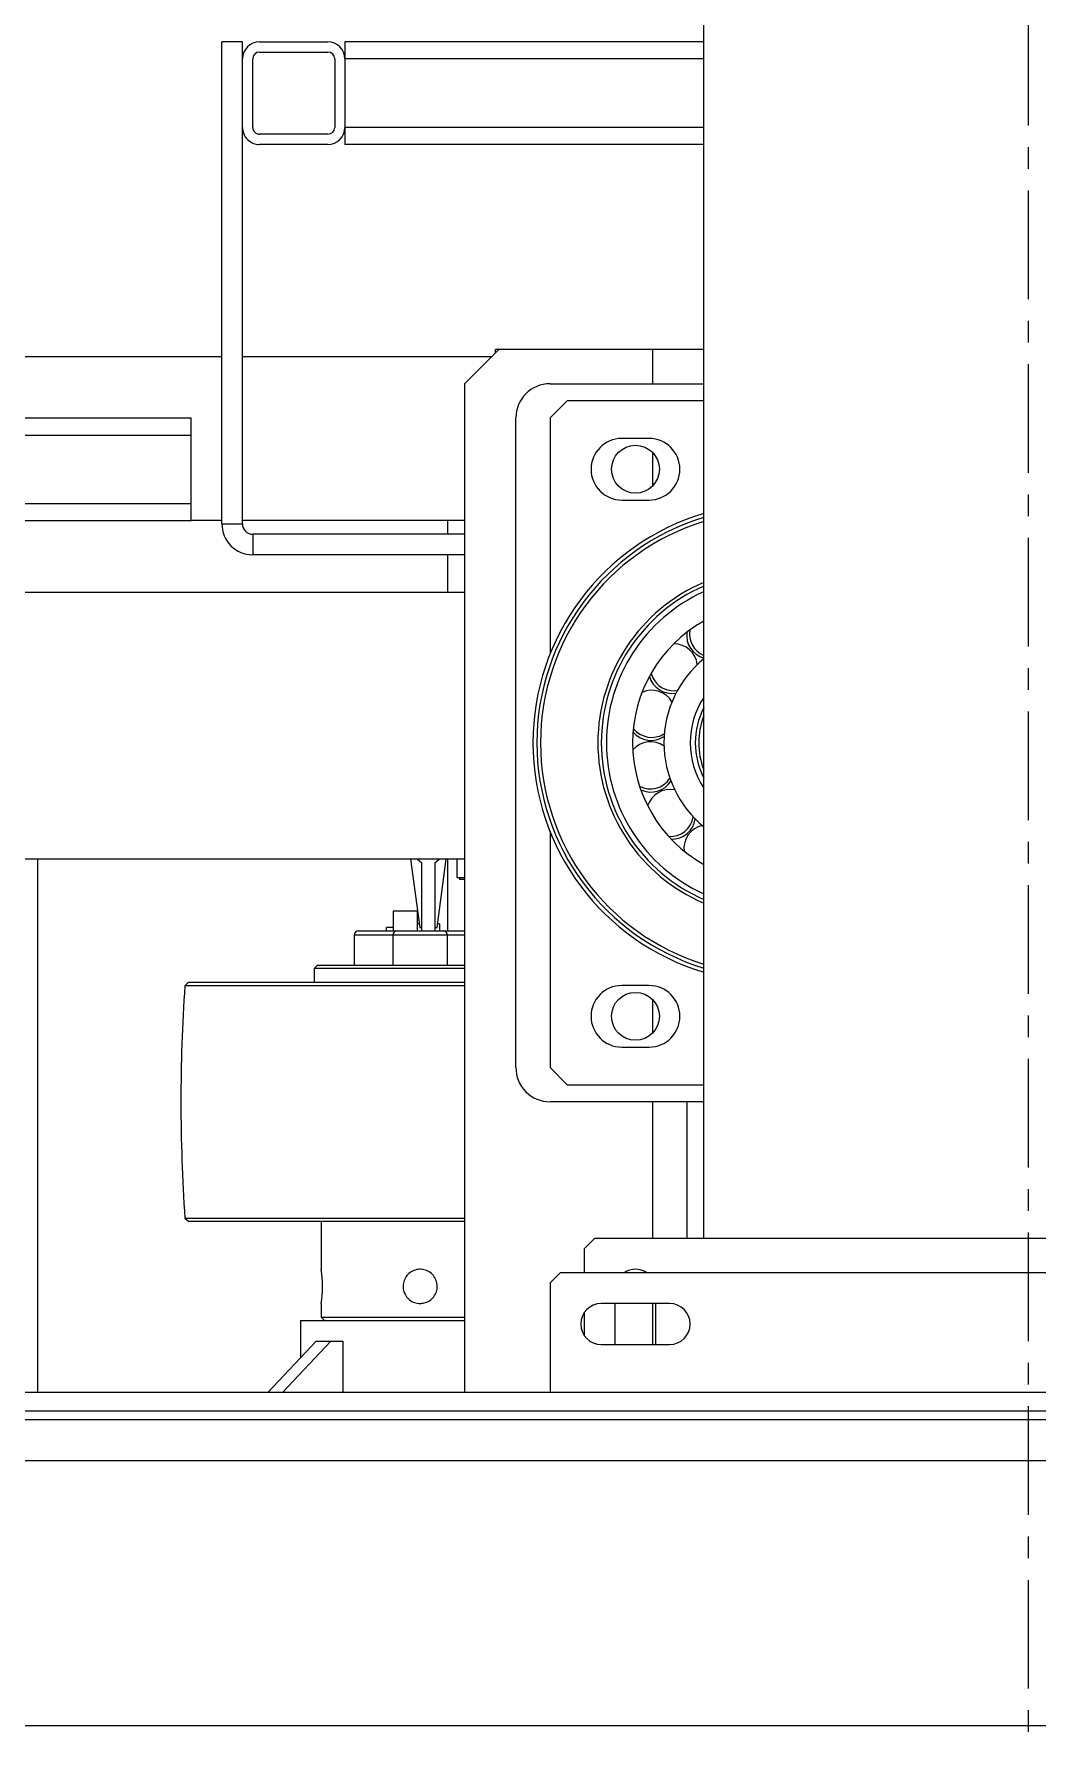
# Model space of a CAD drawing. Header units: millimetres. Extents: x 6622 to 532820, y 3370 to 359312.
# Drawn here: x 459009 to 459302.5, y 313240.7 to 313737.3 of the extents above; entities that cross this region are included whole.
import ezdxf

# ---------------------------------------------------------------- set-up
doc = ezdxf.new("R2010")
doc.units = ezdxf.units.MM
doc.linetypes.add('CENTER', pattern=[50.8, 31.75, -6.35, 6.35, -6.35])

# ---------------------------------------------------------------- blocks, each defined once
blk = doc.blocks.new('A$C6F3A12F4')
at = {"color": 2, "linetype": 'Continuous', "lineweight": 25}
for p, q in [((1285.2, 2635), (1285.2, 1065)), ((1290.6, 1065), (1290.6, 2635)), ((1293.2, 2635), (1293.2, 1065)), ((1305.2, 2614), (1305.2, 1085.91)), ((1382.6, 1085.91), (1382.6, 2614)), ((1250.2, 1897), (1250.2, 1713)), ((1240.2, 1887), (1240.2, 1723)), ((1240.2, 1755), (740.2, 1755)), ((890.2, 1755), (890.2, 1650)), ((895.2, 1755), (895.2, 1650)), ((915.2, 1755), (915.2, 1650)), ((920.2, 1755), (920.2, 1650)), ((980.2, 1755), (980.2, 1750)), ((990.2, 1710), (990.2, 1755)), ((995.2, 1755), (995.2, 1715)), ((1195.2, 1715), (1195.2, 1755)), ((1200.2, 1755), (1200.2, 1710)), ((980.2, 1750), (980.2, 1740)), ((1200.2, 1750), (1240.2, 1750)), ((1259.2, 1745), (1259.2, 1725)), ((1271.2, 1725), (1271.2, 1745)), ((980.2, 1740), (980.2, 1695)), ((980.2, 1740), (990.2, 1740)), ((1006.2, 1739), (1006.2, 1731)), ((1010.3, 1740), (1020.1, 1740)), ((1024.2, 1731), (1024.2, 1739)), ((1166.2, 1739), (1166.2, 1731)), ((1170.3, 1740), (1180.1, 1740)), ((1184.2, 1731), (1184.2, 1739)), ((1200.2, 1740), (1240.2, 1740)), ((1271.2, 1741), (1259.2, 1741)), ((1259.2, 1740), (1271.2, 1740)), ((1259.2, 1729), (1271.2, 1729)), ((1240.2, 1723), (1243.2, 1720)), ((1243.2, 1720), (1250.2, 1720)), ((1261.88, 1720), (1268.52, 1720)), ((995.2, 1715), (1000.2, 1710)), ((1190.2, 1710), (1195.2, 1715)), ((1000.2, 1710), (1069.22, 1710)), ((1121.18, 1710), (1190.2, 1710)), ((1250.2, 1713), (1253.2, 1710)), ((1253.2, 1710), (1285.2, 1710)), ((1190.2, 1700), (1000.2, 1700)), ((980.2, 1695), (980.2, 1694)), ((980.2, 1695), (990.2, 1685)), ((981.2, 1694), (980.2, 1694)), ((982.2, 1620), (982.2, 1693)), ((990.2, 1685), (1285.2, 1685)), ((1030.2, 1685), (1030.2, 1620)), ((1034.2, 1685), (1034.2, 1623)), ((1040.2, 1685), (1040.2, 1623)), ((1051.2, 1685), (1051.2, 1481)), ((1129.2, 1685), (1129.2, 1481)), ((1134.65, 1682.8), (1134.65, 1685)), ((1135.2, 1685), (1135.2, 1683.5)), ((1150.2, 1678.75), (1150.2, 1685)), ((1151.45, 1685), (1151.45, 1680)), ((1160.2, 1642), (1160.2, 1685)), ((1161.2, 1685), (1161.2, 1641)), ((1165.2, 1604.23), (1165.2, 1685)), ((1166.27, 1685), (1166.27, 1603.15)), ((1234.2, 1603.16), (1234.2, 1685)), ((1235.2, 1685), (1235.2, 1604.3)), ((1263.2, 1643), (1263.2, 1685)), ((1264.2, 1637), (1264.2, 1685)), ((1030.2, 1680), (1034.2, 1680)), ((1040.2, 1680), (1051.2, 1680)), ((1134.65, 1682.8), (1129.2, 1682.8)), ((1129.2, 1680), (1150.2, 1680)), ((1149.18, 1676.94), (1129.2, 1679.63)), ((1134.65, 1683.5), (1135.2, 1683.5)), ((1150.2, 1665.25), (1150.2, 1678.75)), ((1160.2, 1680), (1151.45, 1680)), ((1151.45, 1680), (1151.45, 1664)), ((1130.2, 1676.4), (1129.2, 1677.57)), ((1150.2, 1676.4), (1130.2, 1676.4)), ((1148.2, 1677.7), (1148.2, 1677.07)), ((1148.2, 1677.7), (1150.2, 1677.7)), ((1149.18, 1676.4), (1149.18, 1676.94)), ((1129.2, 1671.23), (1130.2, 1672.4)), ((1129.2, 1669.17), (1149.18, 1671.86)), ((1130.2, 1672.4), (1150.2, 1672.4)), ((1144.45, 1671.1), (1144.45, 1664.1)), ((1144.45, 1671.1), (1150.2, 1671.1)), ((1148.2, 1671.73), (1148.2, 1671.1)), ((1149.18, 1671.86), (1149.18, 1672.4)), ((1144.45, 1664.1), (1150.2, 1664.1)), ((1149.2, 1664.1), (1149.2, 1662.2)), ((1150.2, 1653.99), (1150.2, 1665.25)), ((1151.45, 1664), (1160.2, 1664)), ((1151.45, 1664), (1151.45, 1652.74)), ((1150.2, 1662.2), (1149.2, 1662.2)), ((890.2, 1650), (895.2, 1650)), ((895.2, 1650), (915.2, 1650)), ((915.2, 1650), (920.2, 1650)), ((1151.45, 1652.74), (1160.2, 1652.74)), ((1270.2, 1645.84), (1270.2, 1649.37)), ((1270.2, 1649.37), (1285.2, 1649.37)), ((890.2, 1625), (890.2, 1645)), ((893.2, 1625), (893.2, 1645)), ((895.2, 1647), (915.2, 1647)), ((917.2, 1645), (917.2, 1625)), ((920.2, 1645), (920.2, 1625)), ((1263.2, 1643), (1264.2, 1644)), ((1285.2, 1631.69), (1270.2, 1645.84)), ((1270.2, 1641.59), (1270.2, 1645.84)), ((1160.2, 1642), (1161.2, 1641)), ((1161.2, 1641), (1165.2, 1641)), ((1235.2, 1643), (1249.26, 1643)), ((1259.2, 1643), (1263.2, 1643)), ((1285.2, 1627.45), (1270.2, 1641.59)), ((1264.2, 1637), (1275.07, 1637)), ((890.2, 1620), (890.2, 1614)), ((895.2, 1620), (890.2, 1620)), ((915.2, 1623), (895.2, 1623)), ((915.2, 1620), (895.2, 1620)), ((1031.2, 1620), (915.2, 1620)), ((1031.2, 1614), (1031.2, 1620)), ((1034.2, 1623), (1040.2, 1623)), ((1031.2, 1614), (890.2, 1614)), ((982.2, 1428), (982.2, 1614)), ((1030.2, 1614), (1030.2, 1605)), ((1000.2, 1415), (1000.2, 1605)), ((1005.2, 1605), (1000.2, 1605)), ((1005.2, 1385), (1005.2, 1605)), ((1025.2, 1605), (1005.2, 1605)), ((1025.2, 1385), (1025.2, 1605)), ((1030.2, 1605), (1025.2, 1605)), ((1030.2, 1385), (1030.2, 1605)), ((1165.2, 1604.23), (1166.27, 1603.15)), ((1234.2, 1603.16), (1235.2, 1604.3)), ((1129.2, 1560), (1285.2, 1560))]:
    blk.add_line(p, q, dxfattribs=at)
for centre in [(1015.2, 1735), (1175.2, 1735)]:
    blk.add_circle(centre, 7, dxfattribs=at)
for centre, radius, start, end in [((1095.2, 1775), 70, 196.6015, 343.3985), ((1095.2, 1775), 68.85, 196.8877, 270), ((1095.2, 1775), 67.77, 197.1636, 342.8364), ((1095.2, 1775), 51, 203.0888, 336.9112), ((1095.2, 1775), 50, 203.5782, 336.4218), ((1095.2, 1775), 48.5, 204.3539, 335.6461), ((1095.2, 1775), 40.83, 209.3272, 330.6728), ((1063.34, 1757.71), 6.88, 260.6136, 336.8071), ((1063.81, 1756.88), 6.88, 262.1218, 344.1734), ((1095.2, 1775), 31.67, 219.1667, 320.8333), ((1095.2, 1775), 24, 236.4427, 303.5573), ((1095.2, 1775), 22.5, 242.734, 297.266), ((1095.2, 1775), 21.5, 248.4711, 291.5289), ((1095.2, 1775), 68.85, 270, 343.1123), ((1126.11, 1756.06), 6.88, 192.4911, 276.37), ((1073.13, 1746.24), 6.88, 96.4911, 180.37), ((1115.73, 1745.12), 6.88, 356.6136, 80.4925), ((1116.51, 1745.67), 6.88, 358.1218, 82.0007), ((1265.2, 1745), 6, 0, 180), ((1015.2, 1739), 9, 0, 180), ((1073.89, 1745.67), 6.87, 286.1218, 10.0007), ((1073.13, 1746.24), 6.88, 304.4918, 8.4925), ((1086.73, 1739.75), 6.88, 120.4911, 204.37), ((1086.73, 1739.75), 6.88, 308.6136, 32.4925), ((1087.66, 1739.54), 6.87, 310.1218, 34.0007), ((1101.8, 1739.36), 6.88, 144.4911, 228.37), ((1101.8, 1739.36), 6.88, 332.6136, 56.4925), ((1102.74, 1739.54), 6.88, 334.1218, 58.0007), ((1115.73, 1745.12), 6.88, 168.4911, 252.37), ((1175.2, 1739), 9, 0, 180), ((1073.13, 1746.24), 6.87, 284.6136, 304.4918), ((1255.2, 1735), 6, 146.4427, 213.5573), ((1015.2, 1731), 9, 180, 0), ((1175.2, 1731), 9, 180, 0), ((1265.2, 1725), 6, 180, 0), ((1000.2, 1710), 10, 180, 270), ((1190.2, 1710), 10, 270, 0), ((1151.45, 1678.75), 1.25, 90, 180), ((1151.45, 1665.25), 1.25, 180, 270), ((1151.45, 1653.99), 1.25, 180, 270), ((895.2, 1645), 5, 90, 180), ((915.2, 1645), 5, 0, 90), ((895.2, 1645), 2, 90, 180), ((915.2, 1645), 2, 0, 90), ((1254.2, 1614.23), 29.2, 80.1415, 99.7317), ((895.2, 1625), 5, 180, 270), ((895.2, 1625), 2, 180, 270), ((915.2, 1625), 5, 270, 0), ((915.2, 1625), 2, 270, 0), ((1031.2, 1623), 9, 270, 0), ((1031.2, 1623), 3, 270, 0), ((1200.2, 2102), 500, 266.1094, 273.8995)]:
    blk.add_arc(centre, radius, start, end, dxfattribs=at)
blk.add_open_spline([(1259.2, 1672), (1259.15, 1671.44), (1259.04, 1670.33), (1258.19, 1668.84), (1256.93, 1667.7), (1255.35, 1667.04), (1253.65, 1666.94), (1252.02, 1667.4), (1250.63, 1668.36), (1249.63, 1669.74), (1249.14, 1671.38), (1249.22, 1673.08), (1249.85, 1674.65), (1250.97, 1675.94), (1252.45, 1676.79), (1254.13, 1677.09), (1255.81, 1676.83), (1257.3, 1676.04), (1258.45, 1674.8), (1259.1, 1673.37), (1259.17, 1672.4), (1259.2, 1672)], degree=3, knots=[0, 0, 0, 0, 0.053149, 0.10628, 0.159896, 0.213858, 0.267285, 0.320129, 0.373248, 0.427069, 0.480934, 0.534122, 0.58697, 0.640321, 0.694258, 0.747954, 0.800935, 0.85385, 0.907442, 0.961406, 1, 1, 1, 1], dxfattribs=at)

msp = doc.modelspace()

# ---------------------------------------------------------------- linework, layer by layer
at = {"color": 1, "linetype": 'CENTER'}
msp.add_line((459300, 268650.975), (459300, 314810.514), dxfattribs=at)

# ---------------------------------------------------------------- block references
at = {"color": 0, "rotation": 270}
msp.add_blockref('A$C6F3A12F4', (457450, 314625.198), dxfattribs=at)

doc.saveas('drawing.dxf')
